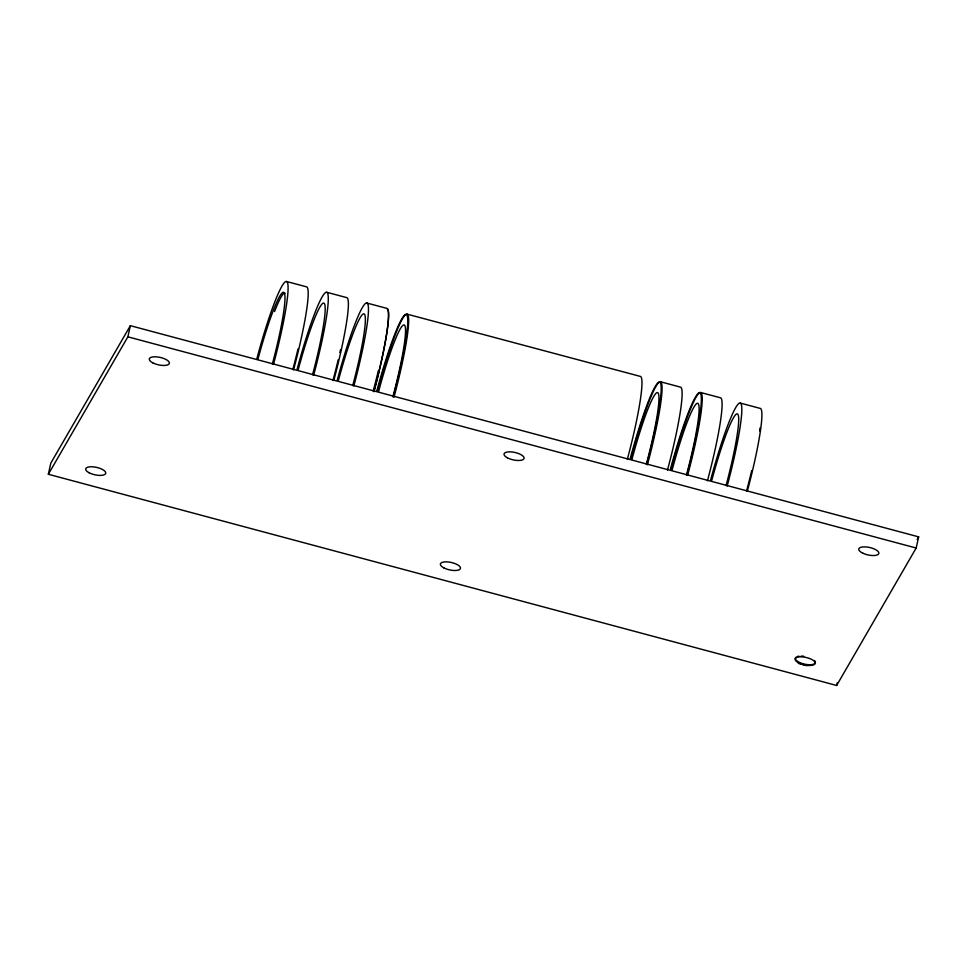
<?xml version="1.0" encoding="UTF-8"?>
<svg xmlns="http://www.w3.org/2000/svg" width="967" height="967" viewBox="0 0 967 967"><rect width="100%" height="100%" fill="white"/><g stroke="black" fill="none" stroke-linecap="round" stroke-linejoin="round"><path stroke-width="1.45" d="M48.35 474.265L50.828 463.108L130.352 325.674L918.65 536.866L916.172 548.023L836.648 685.47L48.35 474.265L127.874 336.83L130.352 325.674M836.648 685.47L837.277 682.678M917.151 539.453L918.65 536.866M671.086 469.333A82.678 8.763 -75.1 0 1 700.737 392.529L720.62 397.824A82.678 8.763 -75.1 0 1 707.469 480.732M256.968 358.334A82.678 8.763 -75.1 0 1 286.619 281.53L306.72 286.897A82.678 8.763 -75.1 0 1 293.569 369.805M297.159 369.104A82.678 8.763 -75.1 0 1 326.81 292.3L346.899 297.667A82.678 8.763 -75.1 0 1 333.76 380.575M337.326 379.862A82.678 8.763 -75.1 0 1 366.989 303.07L387.078 308.425A82.678 8.763 -75.1 0 1 373.939 391.345M377.517 390.97A82.678 8.763 -75.1 0 1 407.167 314.166L640.492 376.441A82.678 8.763 -75.1 0 1 627.341 459.349M630.931 458.612A82.678 8.763 -75.1 0 1 660.582 381.808L680.647 387.163A82.678 8.763 -75.1 0 1 667.496 470.071M710.672 479.886A82.678 8.763 -75.1 0 1 740.335 403.094L760.425 408.449A82.678 8.763 -75.1 0 1 747.273 491.357M127.874 336.83L916.172 548.023M798.331 663.374L807.07 665.719M274.568 311.519A71.473 7.579 -75.1 0 1 285.023 293.17M814.528 660.546A10.262 3.808 12.5 0 1 805.668 664.353A10.262 3.808 12.5 0 1 795.962 657.246M797.207 656.581A10.262 3.808 12.5 0 1 798.996 656.182M801.232 656.073A10.262 3.808 12.5 0 1 803.746 656.255M672.198 469.744A71.473 7.579 -75.1 0 1 697.836 403.36A71.473 7.579 -75.1 0 1 686.473 475.027M700.737 392.529A82.678 8.763 -75.1 0 1 687.585 475.438M670.433 469.164A82.098 8.703 -75.1 0 1 699.878 392.904A82.098 8.703 -75.1 0 1 686.824 475.232M632.043 459.023A71.473 7.579 -75.1 0 1 657.681 392.626A71.473 7.579 -75.1 0 1 646.319 464.305M630.279 458.443A82.098 8.703 -75.1 0 1 659.724 382.183A82.098 8.703 -75.1 0 1 646.669 464.511M660.582 381.808A82.678 8.763 -75.1 0 1 647.431 464.716M378.629 391.381A71.473 7.579 -75.1 0 1 404.266 324.997A71.473 7.579 -75.1 0 1 392.904 396.663M387.078 308.811A82.678 8.763 -75.1 0 1 373.927 391.72M407.167 314.166A82.678 8.763 -75.1 0 1 394.028 397.086M376.864 390.801A82.098 8.703 -75.1 0 1 406.309 314.553A82.098 8.703 -75.1 0 1 393.255 396.869M740.335 403.094A82.678 8.763 -75.1 0 1 727.184 486.002M711.797 480.297A71.473 7.579 -75.1 0 1 737.434 413.912A71.473 7.579 -75.1 0 1 726.06 485.579M760.074 427.813A82.098 8.703 -75.1 0 1 759.639 430.919M751.734 470.53A82.098 8.703 -75.1 0 1 746.512 491.151M258.08 358.745A71.473 7.579 -75.1 0 1 283.718 292.36A71.473 7.579 -75.1 0 1 272.356 364.027M286.619 281.53A82.678 8.763 -75.1 0 1 273.468 364.438M298.017 348.966A82.098 8.703 -75.1 0 1 292.796 369.599M298.271 369.515A71.473 7.579 -75.1 0 1 323.909 303.13A71.473 7.579 -75.1 0 1 312.546 374.797M326.81 292.3A82.678 8.763 -75.1 0 1 313.659 375.208M340.505 349.788A82.098 8.703 -75.1 0 1 339.864 352.604M338.208 359.736A82.098 8.703 -75.1 0 1 332.986 380.369M338.45 380.285A71.473 7.579 -75.1 0 1 364.088 313.888A71.473 7.579 -75.1 0 1 352.725 385.567M366.989 303.07A82.678 8.763 -75.1 0 1 353.837 385.978M378.387 370.506A82.098 8.703 -75.1 0 1 373.165 391.127M799.31 663.205A10.262 3.808 12.5 0 0 815.193 663.447A10.262 3.808 12.5 0 0 801.063 656.835A10.262 3.808 12.5 0 0 799.31 663.205M443.793 567.847A10.262 3.808 12.5 0 0 460.292 568.826A10.262 3.808 12.5 0 0 447.238 561.887A10.262 3.808 12.5 0 0 443.793 567.847M89.073 472.742A10.262 3.808 12.5 0 0 105.572 473.721A10.262 3.808 12.5 0 0 92.518 466.795A10.262 3.808 12.5 0 0 89.073 472.742M152.689 362.794A10.262 3.808 12.5 0 0 169.189 363.773A10.262 3.808 12.5 0 0 156.134 356.835A10.262 3.808 12.5 0 0 152.689 362.794M507.421 457.826A10.262 3.808 12.5 0 0 523.921 458.817A10.262 3.808 12.5 0 0 510.866 451.879A10.262 3.808 12.5 0 0 507.421 457.826M863.023 553.293A10.262 3.808 12.5 0 0 878.822 553.462A10.262 3.808 12.5 0 0 864.583 546.875A10.262 3.808 12.5 0 0 863.023 553.293"/></g></svg>
